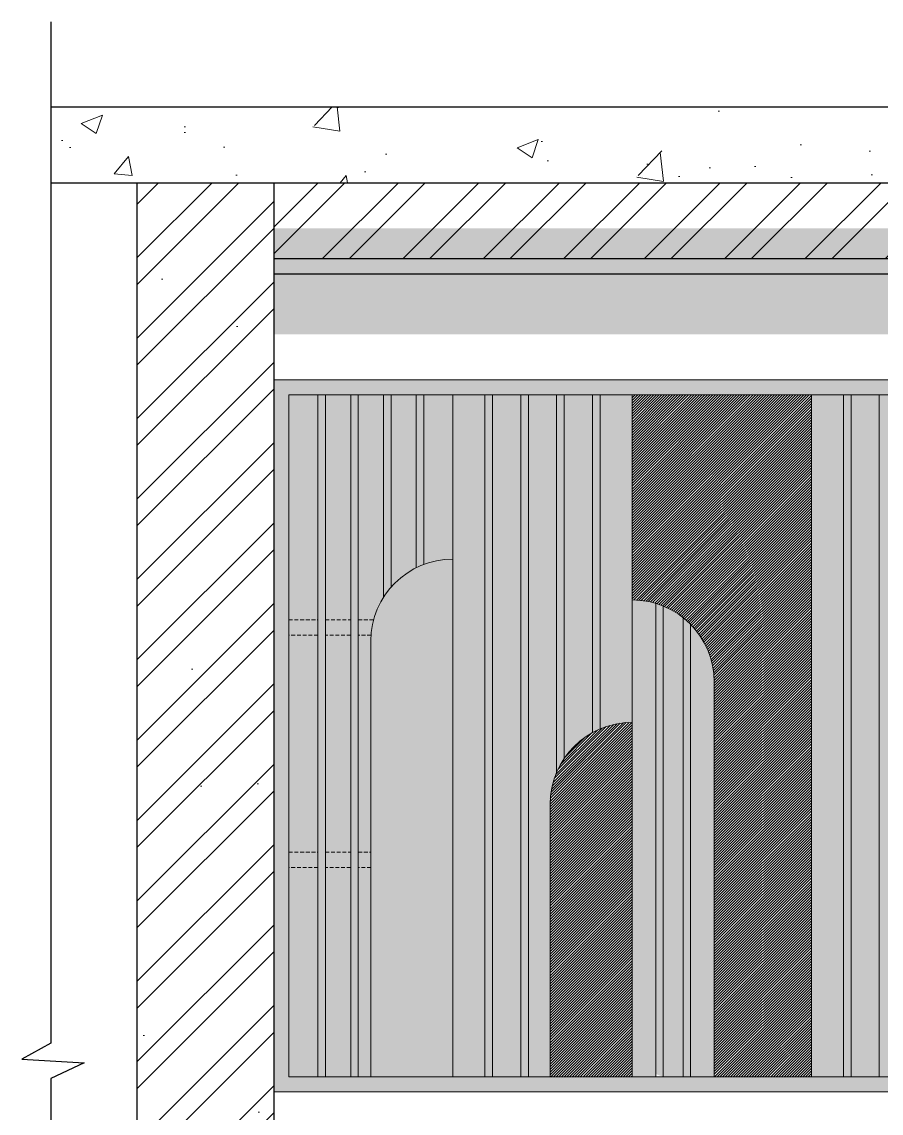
# Model space of a CAD drawing. Header units: millimetres. Extents: x 35877 to 3066687, y -650199 to -40525.
# Drawn here: x 149088 to 149144.7, y -179381.5 to -179309.5 of the extents above; entities that cross this region are included whole.
import ezdxf

# ---------------------------------------------------------------- set-up
doc = ezdxf.new("R2010")
doc.units = ezdxf.units.MM
doc.header["$MEASUREMENT"] = 0
doc.linetypes.add('DASHED2', pattern=[0.375, 0.25, -0.125])
doc.linetypes.add('DASHEDX2', pattern=[1.5, 1, -0.5])
doc.layers.add('AR HATCH-7', color=7, linetype='Continuous')
doc.layers.add('str coll', color=6, linetype='Continuous')
for name, color, linetype, lineweight in [('dim05', 1, 'Continuous', 13), ('el', 7, 'Continuous', 20), ('FURNITURE', 32, 'Continuous', 9), ('FURNITURE-1', 252, 'Continuous', 13), ('interior hatch', 253, 'Continuous', 5), ('SECTION ( SLAB PLine )', 104, 'Continuous', 30), ('XX~SLAB ( BEAM )~ ( DIM )', 7, 'Continuous', 9)]:
    doc.layers.add(name, color=color, linetype=linetype, lineweight=lineweight)

msp = doc.modelspace()

# ---------------------------------------------------------------- hatches: boundary and pattern name
at = {"layer": 'AR HATCH-7', "lineweight": 0, "true_color": 0x939598, "transparency": 33554610}
h = msp.add_hatch(dxfattribs=at)
h.set_pattern_fill('AR-SAND', color=252, scale=15, angle=45)
h.set_pattern_definition([(82.50000000000001, (1431.85987111053, 972.5971471860248), (-21.10519775864464, 19.76890683797415), [0, -22.79999999999995, 0, -25.49999999999995, 0, -24.37499999999995]), (52.49999999999999, (1431.85987111053, 972.5971471860248), (-11.1620626611313, 48.70469594555517), [0, -12.3, 0, -20.55, 0, -7.875]), (12.5, (1418.813750997638, 959.5510270731329), (32.97043909335446, 33.09048574728702), [0, -7.5, 0, -27, 0, -35.25]), (2.499999999999997, (1418.813750997638, 959.5510270731329), (22.57563245327427, 41.19394276267653), [0, -3.75, 0, -17.7, 0, -20.25])])
h.paths.add_polyline_path([(149104.6200214245, -179317.1306673705), (149095.6200214245, -179317.1306673705), (149095.6200214245, -179444.1306673705), (149104.6200214245, -179444.1306673705)])
at = {"layer": 'AR HATCH-7', "lineweight": 0, "true_color": 0x939598, "transparency": 33554687}
h = msp.add_hatch(dxfattribs=at)
h.set_pattern_fill('ANSI32', color=252, scale=10)
h.set_pattern_definition([(45, (1431.85987111053, 972.5971471860248), (-2.651650429449553, 2.651650429449553), []), (45, (1433.62763806053, 972.5971471860248), (-2.651650429449553, 2.651650429449553), [])])
h.paths.add_polyline_path([(149104.6200214245, -179320.1306673705), (149095.6200214245, -179320.1306673705), (149095.6200214245, -179444.1306673705), (149104.6200214245, -179444.1306673705)])
at = {"layer": 'AR HATCH-7', "lineweight": 0, "true_color": 0xd6a100, "transparency": 33554613}
h = msp.add_hatch(color=42, dxfattribs=at)
h.dxf.hatch_style = 1
h.paths.add_polyline_path([(149199.1639249594, -179364.6535586212), (149198.1639249595, -179364.6535586212), (149198.1639249595, -179379.1037243365), (149105.6200214245, -179379.1037243365), (149105.6200214245, -179334.1306673706), (149198.1639249594, -179334.1306673706), (149198.1639249595, -179364.6535586212), (149199.1639249594, -179364.6535586212), (149199.1639249594, -179333.1306673706), (149104.6200214245, -179333.1306673706), (149104.6200214245, -179380.1037243365), (149199.1639249594, -179380.1037243365)])
at = {"layer": 'AR HATCH-7', "lineweight": 0, "true_color": 0xede6db, "transparency": 33554613}
h = msp.add_hatch(color=254, dxfattribs=at)
h.dxf.hatch_style = 1
h.paths.add_polyline_path([(149144.5511804268, -179334.1306673706), (149142.6875828384, -179334.1306673706), (149142.6875828384, -179379.1037243365), (149144.5511804268, -179379.1037243365)])
edge = h.paths.add_edge_path()
edge.add_line((149146.9147780152, -179334.1306673706), (149145.0511804268, -179334.1306673706))
edge.add_line((149145.0511804268, -179334.1306673706), (149145.0511804268, -179379.1037243365))
edge.add_line((149145.0511804268, -179379.1037243365), (149146.482979221, -179379.1037243365))
edge.add_line((149146.482979221, -179379.1037243365), (149146.482979221, -179350.3601401713))
edge.add_arc((149151.8919731919, -179350.3601401713), 5.408993970922893, 156.9509797551421, 180, ccw=False)
edge.add_line((149146.9147780152, -179348.2424187661), (149146.9147780152, -179334.1306673706))
edge = h.paths.add_edge_path()
edge.add_line((149149.2783756035, -179334.1306673706), (149147.4147780152, -179334.1306673706))
edge.add_line((149147.4147780152, -179334.1306673706), (149147.4147780152, -179347.325022525))
edge.add_arc((149151.8919731919, -179350.3601401713), 5.408993970943638, 118.894266095403, 145.8664176696797, ccw=False)
edge.add_line((149149.2783756035, -179345.6244962421), (149149.2783756035, -179334.1306673706))
edge = h.paths.add_edge_path()
edge.add_line((149151.8919731919, -179334.1306673706), (149149.7783756035, -179334.1306673706))
edge.add_line((149149.7783756035, -179334.1306673706), (149149.7783756035, -179345.3811923897))
edge.add_arc((149151.8919731919, -179350.3601401713), 5.408993970921922, 89.99999999969168, 113.00155662633341, ccw=False)
edge.add_line((149151.8919731919, -179344.9511462004), (149151.8919731919, -179334.1306673706))
h.paths.add_polyline_path([(149154.0055707803, -179334.1306673706), (149151.8919731919, -179334.1306673706), (149151.8919731919, -179379.1037243365), (149154.0055707803, -179379.1037243365)])
h.paths.add_polyline_path([(149156.3691683687, -179334.1306673706), (149154.5055707803, -179334.1306673706), (149154.5055707803, -179379.1037243365), (149156.3691683687, -179379.1037243365)])
edge = h.paths.add_edge_path()
edge.add_line((149158.732765957, -179334.1306673706), (149156.8691683687, -179334.1306673706))
edge.add_line((149156.8691683687, -179334.1306673706), (149156.8691683687, -179379.1037243365))
edge.add_line((149156.8691683687, -179379.1037243365), (149158.3009671629, -179379.1037243365))
edge.add_line((149158.3009671629, -179379.1037243365), (149158.3009671629, -179361.1375119156))
edge.add_arc((149163.7099611338, -179361.1375119156), 5.408993970893789, 156.9509797566812, 180, ccw=False)
edge.add_line((149158.732765957, -179359.0197905106), (149158.732765957, -179334.1306673706))
edge = h.paths.add_edge_path()
edge.add_line((149161.0970659132, -179334.1306673706), (149159.2334683248, -179334.1306673706))
edge.add_line((149159.2334683248, -179334.1306673706), (149159.232765957, -179358.1023942695))
edge.add_arc((149163.7099611339, -179361.1375119156), 5.408993970910164, 118.89426609638971, 145.8664176713015, ccw=False)
edge.add_line((149161.0963635454, -179356.4018679865), (149161.0970659132, -179334.1306673706))
edge = h.paths.add_edge_path()
edge.add_line((149163.7099611338, -179334.1306673706), (149161.5963635454, -179334.1306673706))
edge.add_line((149161.5963635454, -179334.1306673706), (149161.5963635454, -179356.1585641341))
edge.add_arc((149163.7099611338, -179361.1375119156), 5.408993970917877, 90.00000000030832, 113.00155662702139, ccw=False)
edge.add_line((149163.7099611338, -179355.7285179447), (149163.7099611338, -179334.1306673706))
edge = h.paths.add_edge_path()
edge.add_line((149165.8235587222, -179334.1306673706), (149163.7099611338, -179334.1306673706))
edge.add_line((149163.7099611338, -179334.1306673706), (149163.7099611338, -179340.1616598062))
edge.add_arc((149163.7099611338, -179345.5706537771), 5.408993970922893, 66.99844337366659, 90.00000000030832, ccw=False)
edge.add_line((149165.8235587222, -179340.5917059955), (149165.8235587222, -179334.1306673706))
edge = h.paths.add_edge_path()
edge.add_line((149168.1871563106, -179334.1306673706), (149166.3235587222, -179334.1306673706))
edge.add_line((149166.3235587222, -179334.1306673706), (149166.3235587222, -179340.8350098479))
edge.add_arc((149163.7099611338, -179345.5706537771), 5.408993970951994, 34.13358233032028, 61.105733904597, ccw=False)
edge.add_line((149168.1871563106, -179342.5355361308), (149168.1871563106, -179334.1306673706))
edge = h.paths.add_edge_path()
edge.add_line((149170.5507538989, -179334.1306673706), (149168.6871563106, -179334.1306673706))
edge.add_line((149168.6871563106, -179334.1306673706), (149168.6871563106, -179343.4529323719))
edge.add_arc((149163.7099611338, -179345.5706537771), 5.408993970951477, 0, 23.04902024473722, ccw=False)
edge.add_line((149169.1189551047, -179345.5706537771), (149169.1189551047, -179379.1037243365))
edge.add_line((149169.1189551047, -179379.1037243365), (149170.5507538989, -179379.1037243365))
edge.add_line((149170.5507538989, -179379.1037243365), (149170.5507538989, -179334.1306673706))
h.paths.add_polyline_path([(149172.9143514873, -179334.1306673706), (149171.0507538989, -179334.1306673706), (149171.0507538989, -179379.1037243365), (149172.9143514873, -179379.1037243365)])
h.paths.add_polyline_path([(149175.5279490757, -179334.1306673706), (149173.4143514873, -179334.1306673706), (149173.4143514873, -179379.1037243365), (149175.5279490757, -179379.1037243365)])
edge = h.paths.add_edge_path()
edge.add_arc((149187.3459370175, -179361.1375119156), 5.408993970913615, 135.4702145652634, 180)
edge.add_line((149181.9369430466, -179361.1375119156), (149181.9369430466, -179379.1037243365))
edge.add_line((149181.9369430466, -179379.1037243365), (149183.4899410369, -179379.1037243365))
edge.add_line((149183.4899410369, -179379.1037243365), (149183.4899410369, -179357.3442928639))
edge = h.paths.add_edge_path()
edge.add_arc((149187.3459370175, -179361.1375119156), 5.408993970898957, 112.3059754669742, 128.3488097740666)
edge.add_line((149183.9899410369, -179356.895518663), (149183.9899410369, -179379.1037243365))
edge.add_line((149183.9899410369, -179379.1037243365), (149185.2929390272, -179379.1037243365))
edge.add_line((149185.2929390272, -179379.1037243365), (149185.2929390272, -179356.1332722103))
edge = h.paths.add_edge_path()
edge.add_arc((149187.3459370175, -179361.1375119156), 5.408993970922893, 89.99999999969172, 106.6852551051244)
edge.add_line((149185.7929390272, -179355.9562559849), (149185.7929390272, -179379.1037243365))
edge.add_line((149185.7929390272, -179379.1037243365), (149187.3459370175, -179379.1037243365))
edge.add_line((149187.3459370175, -179379.1037243365), (149187.3459370175, -179355.7285179447))
edge = h.paths.add_edge_path()
edge.add_line((149189.2595346059, -179334.1306673706), (149187.3459370175, -179334.1306673706))
edge.add_line((149187.3459370175, -179334.1306673706), (149187.3459370175, -179347.648093264))
edge.add_arc((149187.3459370175, -179353.0570872349), 5.408993970922893, 69.28126616531767, 89.99999999969168, ccw=False)
edge.add_line((149189.2595346059, -179347.997901525), (149189.2595346059, -179334.1306673706))
edge = h.paths.add_edge_path()
edge.add_line((149191.4231321943, -179334.1306673706), (149189.7595346059, -179334.1306673706))
edge.add_line((149189.7595346059, -179334.1306673706), (149189.7595346059, -179348.2164506592))
edge.add_arc((149187.3459370176, -179353.0570872349), 5.408993970902136, 41.081057586039776, 63.49862334534788, ccw=False)
edge.add_line((149191.4231321943, -179349.5026962508), (149191.4231321943, -179334.1306673706))
edge = h.paths.add_edge_path()
edge.add_line((149193.5867297827, -179334.1306673706), (149191.9231321943, -179334.1306673706))
edge.add_line((149191.9231321943, -179334.1306673706), (149191.9231321943, -179350.1749872902))
edge.add_arc((149187.3459370176, -179353.0570872349), 5.408993970891691, 0, 32.1971882418614, ccw=False)
edge.add_line((149192.7549309884, -179353.0570872349), (149192.7549309884, -179364.6535586212))
edge.add_line((149192.7549309884, -179364.6535586212), (149193.5867297827, -179364.6535586212))
edge.add_line((149193.5867297827, -179364.6535586212), (149193.5867297827, -179334.1306673706))
h.paths.add_polyline_path([(149195.750327371, -179334.1306673706), (149194.0867297827, -179334.1306673706), (149194.0867297827, -179364.6535586212), (149195.750327371, -179364.6535586212)])
h.paths.add_polyline_path([(149198.1639249594, -179340.7100669827), (149196.250327371, -179340.7100669827), (149196.250327371, -179364.6535586212), (149198.1639249595, -179364.6535586212)])
h.paths.add_polyline_path([(149198.1639249594, -179334.1306673706), (149196.250327371, -179334.1306673706), (149196.250327371, -179340.7100669827), (149198.1639249594, -179340.7100669827)])
h.paths.add_polyline_path([(149198.1639249595, -179364.6535586212), (149196.250327371, -179364.6535586212), (149196.250327371, -179379.1037243365), (149198.1639249595, -179379.1037243365)])
h.paths.add_polyline_path([(149195.750327371, -179364.6535586212), (149194.0867297827, -179364.6535586212), (149194.0867297827, -179379.1037243365), (149195.750327371, -179379.1037243365)])
h.paths.add_polyline_path([(149193.5867297827, -179364.6535586212), (149192.7549309884, -179364.6535586212), (149192.7549309884, -179379.1037243365), (149193.5867297827, -179379.1037243365)])
edge = h.paths.add_edge_path()
edge.add_arc((149128.2559973082, -179353.0570872349), 5.408993970893789, 3.082877632713648e-10, 44.52978543560856)
edge.add_line((149132.1119932888, -179349.2638681831), (149132.1119932888, -179379.1037243365))
edge.add_line((149132.1119932888, -179379.1037243365), (149133.6649912791, -179379.1037243365))
edge.add_line((149133.6649912791, -179379.1037243365), (149133.6649912791, -179353.0570872349))
edge = h.paths.add_edge_path()
edge.add_arc((149128.2559973082, -179353.0570872349), 5.408993970926227, 51.65119022612473, 67.6940245338303)
edge.add_line((149130.3089952985, -179348.0528475295), (149130.3089952985, -179379.1037243365))
edge.add_line((149130.3089952985, -179379.1037243365), (149131.6119932888, -179379.1037243365))
edge.add_line((149131.6119932888, -179379.1037243365), (149131.6119932888, -179348.8150939823))
edge = h.paths.add_edge_path()
edge.add_arc((149128.2559973082, -179353.0570872349), 5.408993970929765, 73.31474489458033, 89.99999999969172)
edge.add_line((149128.2559973082, -179347.648093264), (149128.2559973082, -179379.1037243365))
edge.add_line((149128.2559973082, -179379.1037243365), (149129.8089952985, -179379.1037243365))
edge.add_line((149129.8089952985, -179379.1037243365), (149129.8089952985, -179347.8758313042))
edge = h.paths.add_edge_path()
edge.add_line((149128.2559973082, -179334.1306673706), (149126.1423997198, -179334.1306673706))
edge.add_line((149126.1423997198, -179334.1306673706), (149126.1423997198, -179356.158564134))
edge.add_arc((149128.2559973082, -179361.1375119156), 5.408993970895133, 89.99999999969168, 113.00155662645389, ccw=False)
edge.add_line((149128.2559973082, -179355.7285179447), (149128.2559973082, -179334.1306673706))
edge = h.paths.add_edge_path()
edge.add_line((149125.6423997198, -179334.1306673706), (149123.7788021314, -179334.1306673706))
edge.add_line((149123.7788021314, -179334.1306673706), (149123.7788021314, -179358.1023942693))
edge.add_arc((149128.2559973082, -179361.1375119156), 5.408993970919548, 118.8942660955519, 145.8664176695067, ccw=False)
edge.add_line((149125.6423997198, -179356.4018679865), (149125.6423997198, -179334.1306673706))
edge = h.paths.add_edge_path()
edge.add_line((149123.2788021314, -179334.1306673706), (149121.4152045431, -179334.1306673706))
edge.add_line((149121.4152045431, -179334.1306673706), (149121.4152045431, -179379.1037243365))
edge.add_line((149121.4152045431, -179379.1037243365), (149122.8470033373, -179379.1037243365))
edge.add_line((149122.8470033373, -179379.1037243365), (149122.8470033373, -179361.1375119156))
edge.add_arc((149128.2559973082, -179361.1375119156), 5.408993970922893, 156.9509797544541, 180, ccw=False)
edge.add_line((149123.2788021314, -179359.0197905104), (149123.2788021314, -179334.1306673706))
h.paths.add_polyline_path([(149120.9152045431, -179334.1306673706), (149119.0516069547, -179334.1306673706), (149119.0516069547, -179379.1037243365), (149120.9152045431, -179379.1037243365)])
h.paths.add_polyline_path([(149118.5516069547, -179334.1306673706), (149116.4380093663, -179334.1306673706), (149116.4380093663, -179379.1037243365), (149118.5516069547, -179379.1037243365)])
edge = h.paths.add_edge_path()
edge.add_line((149116.4380093663, -179334.1306673706), (149114.524411778, -179334.1306673706))
edge.add_line((149114.524411778, -179334.1306673706), (149114.524411778, -179345.3009544614))
edge.add_arc((149116.4380093664, -179350.3601401713), 5.40899397092427, 90.00000000030832, 110.71873383468241, ccw=False)
edge.add_line((149116.4380093663, -179344.9511462004), (149116.4380093663, -179334.1306673706))
edge = h.paths.add_edge_path()
edge.add_line((149114.024411778, -179334.1306673706), (149112.3608141896, -179334.1306673706))
edge.add_line((149112.3608141896, -179334.1306673706), (149112.3608141896, -179346.8057491871))
edge.add_arc((149116.4380093664, -179350.3601401713), 5.40899397094026, 116.50137665479039, 138.9189424139304, ccw=False)
edge.add_line((149114.024411778, -179345.5195035955), (149114.024411778, -179334.1306673706))
edge = h.paths.add_edge_path()
edge.add_line((149111.8608141896, -179334.1306673706), (149110.1972166012, -179334.1306673706))
edge.add_line((149110.1972166012, -179334.1306673706), (149110.1972166012, -179348.9640006874))
edge.add_line((149110.1972166012, -179348.9640006874), (149111.212302685, -179348.9640006874))
edge.add_arc((149116.4380093663, -179350.3601401713), 5.408993970948339, 147.8028117570951, 165.0417905751434, ccw=False)
edge.add_line((149111.8608141896, -179347.4780402265), (149111.8608141896, -179334.1306673706))
h.paths.add_polyline_path([(149109.6972166012, -179334.1306673706), (149108.0336190128, -179334.1306673706), (149108.0336190128, -179348.9640006874), (149109.6972166012, -179348.9640006874)])
h.paths.add_polyline_path([(149107.5336190128, -179334.1306673706), (149105.6200214245, -179334.1306673706), (149105.6200214245, -179348.9640006874), (149107.5336190128, -179348.9640006874)])
h.paths.add_polyline_path([(149107.5336190128, -179349.9640006874), (149105.6200214245, -179349.9640006874), (149105.6200214245, -179364.2973340373), (149107.5336190128, -179364.2973340373)])
h.paths.add_polyline_path([(149109.6972166012, -179349.9640006874), (149108.0336190128, -179349.9640006874), (149108.0336190128, -179364.2973340373), (149109.6972166012, -179364.2973340373)])
edge = h.paths.add_edge_path()
edge.add_arc((149116.4380093663, -179350.3601401714), 5.408993970922893, 175.800058233414, 179.9999999990752, ccw=False)
edge.add_line((149111.0435409693, -179349.9640006874), (149110.1972166012, -179349.9640006874))
edge.add_line((149110.1972166012, -179349.9640006874), (149110.1972166012, -179364.2973340373))
edge.add_line((149110.1972166012, -179364.2973340373), (149111.0290153954, -179364.2973340373))
edge.add_line((149111.0290153954, -179364.2973340373), (149111.0290153954, -179350.3601401713))
edge = h.paths.add_edge_path()
edge.add_line((149111.212302685, -179348.9640006874), (149110.1972166012, -179348.9640006874))
edge.add_line((149110.1972166012, -179348.9640006874), (149110.1972166012, -179349.9640006874))
edge.add_line((149110.1972166012, -179349.9640006874), (149111.0435409693, -179349.9640006874))
edge.add_arc((149116.4380093663, -179350.3601401712), 5.408993970882458, 165.041790576553, 175.8000582352362, ccw=False)
h.paths.add_polyline_path([(149109.6972166012, -179348.9640006874), (149108.0336190128, -179348.9640006874), (149108.0336190128, -179349.9640006874), (149109.6972166012, -179349.9640006874)])
h.paths.add_polyline_path([(149107.5336190128, -179348.9640006874), (149105.6200214245, -179348.9640006874), (149105.6200214245, -179349.9640006874), (149107.5336190128, -179349.9640006874)])
h.paths.add_polyline_path([(149111.0290153954, -179365.2973340373), (149110.1972166012, -179365.2973340373), (149110.1972166012, -179379.1037243365), (149111.0290153954, -179379.1037243365)])
h.paths.add_polyline_path([(149109.6972166012, -179365.2973340373), (149108.0336190128, -179365.2973340373), (149108.0336190128, -179379.1037243365), (149109.6972166012, -179379.1037243365)])
h.paths.add_polyline_path([(149107.5336190128, -179365.2973340373), (149105.6200214245, -179365.2973340373), (149105.6200214245, -179379.1037243365), (149107.5336190128, -179379.1037243365)])
h.paths.add_polyline_path([(149107.5336190128, -179364.2973340373), (149105.6200214245, -179364.2973340373), (149105.6200214245, -179365.2973340373), (149107.5336190128, -179365.2973340373)])
h.paths.add_polyline_path([(149109.6972166012, -179364.2973340373), (149108.0336190128, -179364.2973340373), (149108.0336190128, -179365.2973340373), (149109.6972166012, -179365.2973340373)])
h.paths.add_polyline_path([(149111.0290153954, -179364.2973340373), (149110.1972166012, -179364.2973340373), (149110.1972166012, -179365.2973340373), (149111.0290153954, -179365.2973340373)])
at = {"layer": 'AR HATCH-7', "lineweight": 0, "true_color": 0xd6a100, "transparency": 33554613}
h = msp.add_hatch(color=42, dxfattribs=at)
h.dxf.hatch_style = 1
h.paths.add_polyline_path([(149108.0336190128, -179334.1306673706), (149107.5336190128, -179334.1306673706), (149107.5336190128, -179379.1037243365), (149108.0336190128, -179379.1037243365)])
h.paths.add_polyline_path([(149110.1972166012, -179334.1306673706), (149109.6972166012, -179334.1306673706), (149109.6972166012, -179379.1037243365), (149110.1972166012, -179379.1037243365)])
edge = h.paths.add_edge_path()
edge.add_line((149112.3608141896, -179334.1306673706), (149111.8608141896, -179334.1306673706))
edge.add_line((149111.8608141896, -179334.1306673706), (149111.8608141896, -179347.4780402265))
edge.add_arc((149116.4380093663, -179350.3601401713), 5.408993970898078, 138.9189424135252, 147.8028117574526, ccw=False)
edge.add_line((149112.3608141896, -179346.8057491871), (149112.3608141896, -179334.1306673706))
edge = h.paths.add_edge_path()
edge.add_line((149114.524411778, -179334.1306673706), (149114.024411778, -179334.1306673706))
edge.add_line((149114.024411778, -179334.1306673706), (149114.024411778, -179345.5195035955))
edge.add_arc((149116.4380093662, -179350.3601401713), 5.408993970863249, 110.71873383295221, 116.50137665313511, ccw=False)
edge.add_line((149114.524411778, -179345.3009544614), (149114.524411778, -179334.1306673706))
h.paths.add_polyline_path([(149119.0516069547, -179334.1306673706), (149118.5516069547, -179334.1306673706), (149118.5516069547, -179379.1037243365), (149119.0516069547, -179379.1037243365)])
h.paths.add_polyline_path([(149121.4152045431, -179334.1306673706), (149120.9152045431, -179334.1306673706), (149120.9152045431, -179379.1037243365), (149121.4152045431, -179379.1037243365)])
edge = h.paths.add_edge_path()
edge.add_line((149123.7788021314, -179334.1306673706), (149123.2788021314, -179334.1306673706))
edge.add_line((149123.2788021314, -179334.1306673706), (149123.2788021314, -179359.0197905104))
edge.add_arc((149128.2559973082, -179361.1375119156), 5.408993970920705, 145.8664176695067, 156.9509797544541, ccw=False)
edge.add_line((149123.7788021314, -179358.1023942693), (149123.7788021314, -179334.1306673706))
edge = h.paths.add_edge_path()
edge.add_line((149126.1423997198, -179334.1306673706), (149125.6423997198, -179334.1306673706))
edge.add_line((149125.6423997198, -179334.1306673706), (149125.6423997198, -179356.4018679865))
edge.add_arc((149128.2559973082, -179361.1375119156), 5.408993970954638, 113.0015566271847, 118.89426609609171, ccw=False)
edge.add_line((149126.1423997198, -179356.158564134), (149126.1423997198, -179334.1306673706))
edge = h.paths.add_edge_path()
edge.add_arc((149128.2559973141, -179353.0570872181), 5.408993953093304, 67.69402452329261, 73.31474490327834)
edge.add_line((149129.8089952985, -179347.8758313042), (149129.8089952985, -179378.9231098735))
edge.add_line((149129.8089952985, -179378.9231098735), (149130.3089952985, -179379.1037243365))
edge.add_line((149130.3089952985, -179379.1037243365), (149130.3089952985, -179348.0528475295))
h.paths.add_polyline_path([(149142.6875828384, -179334.1306673706), (149142.1875828384, -179334.1306673706), (149142.1875828384, -179379.1037243365), (149142.6875828384, -179379.1037243365)])
h.paths.add_polyline_path([(149145.0511804268, -179334.1306673706), (149144.8011804268, -179334.1306673706), (149144.5511804268, -179334.1306673706), (149144.5511804268, -179379.1037243365), (149145.0511804268, -179379.1037243365)])
edge = h.paths.add_edge_path()
edge.add_line((149147.4147780152, -179334.1306673706), (149146.9147780152, -179334.1306673706))
edge.add_line((149146.9147780152, -179334.1306673706), (149146.9147780152, -179348.2424187661))
edge.add_arc((149151.891973192, -179350.3601401713), 5.408993970951477, 145.8664176701078, 156.9509797552628, ccw=False)
edge.add_line((149147.4147780152, -179347.325022525), (149147.4147780152, -179334.1306673706))
edge = h.paths.add_edge_path()
edge.add_line((149149.7783756035, -179334.1306673706), (149149.2783756035, -179334.1306673706))
edge.add_line((149149.2783756035, -179334.1306673706), (149149.2783756035, -179345.6244962421))
edge.add_arc((149151.891973192, -179350.3601401712), 5.408993970903677, 113.00155662742571, 118.89426609638971, ccw=False)
edge.add_line((149149.7783756035, -179345.3811923897), (149149.7783756035, -179334.1306673706))
at = {"layer": 'AR HATCH-7', "lineweight": 0, "true_color": 0xede6db, "transparency": 33554613}
h = msp.add_hatch(color=254, dxfattribs=at)
h.dxf.hatch_style = 1
h.paths.add_polyline_path([(149142.1875828384, -179334.1306673706), (149140.0739852501, -179334.1306673706), (149140.0739852501, -179379.1037243365), (149142.1875828384, -179379.1037243365)])
at = {"layer": 'AR HATCH-7', "lineweight": 0, "true_color": 0xd6a100, "transparency": 33554613}
h = msp.add_hatch(color=42, dxfattribs=at)
h.dxf.hatch_style = 1
h.paths.add_polyline_path([(149132.1119932888, -179349.2638681831, 0.03108299474618376), (149131.6119932888, -179348.8150939823), (149131.6119932888, -179379.1037243365), (149132.1119932888, -179379.1037243365)])
at = {"layer": 'dim05', "lineweight": 0, "true_color": 0xadddf7, "transparency": 33554526}
h = msp.add_hatch(dxfattribs=at)
h.set_pattern_fill('ANSI31', color=141)
h.set_pattern_definition([(45, (1719.490429953206, -388.3824332954246), (-0.08838834764831845, 0.08838834764831845), [])])
h.paths.add_polyline_path([(149140.0739852501, -179334.1306673706), (149128.2559973082, -179334.1306673706), (149128.2559973082, -179347.648093264, -0.4142135623730951), (149133.6649912791, -179353.0570872349), (149133.6649912791, -179379.1037243365), (149140.0739852501, -179379.1037243365)])
h.paths.add_polyline_path([(149128.2559973082, -179355.7285179447, 0.4142135623730951), (149122.8470033373, -179361.1375119156), (149122.8470033373, -179379.1037243365), (149128.2559973082, -179379.1037243365)])
h.paths.add_polyline_path([(149187.3459370175, -179334.1306673706), (149175.5279490757, -179334.1306673706), (149175.5279490757, -179379.1037243365), (149181.9369430466, -179379.1037243365), (149181.9369430466, -179361.1375119156, -0.414213562373095), (149187.3459370175, -179355.7285179447)])
at = {"layer": 'FURNITURE', "lineweight": 0, "true_color": 0xf1e8df, "transparency": 33554505}
h = msp.add_hatch(color=254, dxfattribs=at)
h.dxf.hatch_style = 1
h.paths.add_polyline_path([(149199.1639249594, -179323.1306673706), (149104.6200214245, -179323.1306673705), (149104.6200214245, -179330.1306673705), (149199.1639249594, -179330.1306673705)])
at = {"layer": 'FURNITURE-1', "lineweight": 0, "true_color": 0xc7c8ca, "transparency": 33554687}
h = msp.add_hatch(dxfattribs=at)
h.set_pattern_fill('AR-CONC', color=9, scale=2)
h.set_pattern_definition([(49.99999999999999, (1431.85987111053, 969.5971471860248), (14.34520365201507, -1.255042699651902), [1.5, -16.5]), (355, (1431.85987111053, 969.5971471860248), (-2.77502667226, 15.04384267400024), [1.2, -13.2]), (100.45144446, (1433.05530473053, 969.4925603060249), (11.57017693454224, 13.78879981937259), [1.274803839999997, -14.02284223999997]), (46.18420000000001, (1431.85987111053, 973.5971471860248), (21.34482661343145, -3.310385615861531), [2.25, -24.75]), (96.63563549, (1433.63860601053, 973.3212810460248), (18.69323891348457, 19.48237201549101), [1.91220684, -21.0342752]), (351.1841639899999, (1431.85987111053, 973.5971471860248), (18.69323890109546, 19.4823720053998), [1.8, -19.80000002]), (21, (1433.85987111053, 972.5971471860248), (11.93814104236923, -8.052377813306776), [1.5, -16.5]), (326.0000000000001, (1433.85987111053, 972.5971471860248), (4.866306638431634, 14.50300090093706), [1.2, -13.2]), (71.45144474, (1434.85471619053, 971.9261157060248), (16.80444753459942, 6.450623056127077), [1.2748038, -14.02284224]), (37.50000000000001, (1431.85987111053, 969.5971471860248), (0.2431971063458134, 6.65787707662623), [0, -13.04, 0, -13.4, 0, -13.25]), (7.499999999999999, (1431.85987111053, 969.5971471860248), (5.261390748842972, 7.888234237647205), [0, -7.64, 0, -12.74, 0, -5.05]), (327.5, (1427.39987111053, 969.5971471860248), (10.67644872344818, -0.4510974346875951), [0, -5, 0, -15.6, 0, -20.7]), (317.5, (1425.39987111053, 969.5971471860248), (11.66372338684772, 2.002099646646355), [0, -6.5, 0, -10.36, 0, -14.7])])
h.paths.add_polyline_path([(149403.3626419406, -179315.1306673705), (149089.9365929347, -179315.1306673705), (149089.9365929347, -179320.1306673705), (149403.3626419406, -179320.1306673705)])
at = {"layer": 'FURNITURE-1', "lineweight": 0, "transparency": 33554572}
h = msp.add_hatch(dxfattribs=at)
h.set_pattern_fill('ANSI32', color=6, scale=10)
h.set_pattern_definition([(45, (952.7844069548883, 1382.794067310693), (-2.651650429449553, 2.651650429449553), []), (45, (954.5521739048881, 1382.794067310693), (-2.651650429449553, 2.651650429449553), [])])
h.paths.add_polyline_path([(149199.1639249594, -179320.1306673705), (149104.6200214245, -179320.1306673705), (149104.6200214245, -179325.1306673705), (149199.1639249594, -179325.1306673706)])
at = {"layer": 'interior hatch', "lineweight": 30, "true_color": 0xd9b996, "transparency": 33554687}
h = msp.add_hatch(color=31, dxfattribs=at)
h.dxf.hatch_style = 1
h.paths.add_polyline_path([(149151.8919731919, -179344.9511462004, 0.4142135623730951), (149146.482979221, -179350.3601401713), (149146.482979221, -179379.1037243365), (149151.8919731919, -179379.1037243365)])
h.paths.add_polyline_path([(149169.1189551047, -179345.5706537771, 0.4142135623732836), (149163.7099611338, -179340.1616598062), (149163.7099611338, -179379.1037243365), (149169.1189551047, -179379.1037243365)])
h.paths.add_polyline_path([(149192.7549309884, -179353.0570872349, 0.4142135623730958), (149187.3459370175, -179347.648093264), (149187.3459370175, -179379.1037243365), (149192.7549309884, -179379.1037243365)])
h.paths.add_polyline_path([(149116.4380093663, -179344.9511462004, 0.4142135623730951), (149111.0290153954, -179350.3601401713), (149111.0290153954, -179379.1037243365), (149116.4380093663, -179379.1037243365)])

# ---------------------------------------------------------------- linework, layer by layer
at = {"layer": 'el', "color": 251, "linetype": 'DASHEDX2', "true_color": 0x636466, "transparency": 33554687}
for q in [(149393.120021425, -179333.1306673706), (149199.1639249594, -179333.1306673706)]:
    msp.add_line((149104.6200214245, -179333.1306673706), q, dxfattribs=at)
at = {"layer": 'FURNITURE', "lineweight": 0, "transparency": 33554687}
for p, q in [((149107.5336190128, -179334.1306673706), (149107.5336190128, -179379.1037243365)), ((149108.0336190128, -179334.1306673706), (149108.0336190128, -179379.1037243365)), ((149109.6972166012, -179334.1306673706), (149109.6972166012, -179379.1037243365)), ((149110.1972166012, -179334.1306673706), (149110.1972166012, -179379.1037243365)), ((149111.8608141896, -179334.1306673706), (149111.8608141896, -179347.4780402265)), ((149112.3608141896, -179334.1306673706), (149112.3608141896, -179346.8057491871)), ((149114.024411778, -179334.1306673706), (149114.024411778, -179345.5195035955)), ((149114.524411778, -179334.1306673706), (149114.524411778, -179345.3009544614)), ((149118.5516069547, -179334.1306673706), (149118.5516069547, -179379.1037243365)), ((149119.0516069547, -179334.1306673706), (149119.0516069547, -179379.1037243365)), ((149120.9152045431, -179334.1306673706), (149120.9152045431, -179379.1037243365)), ((149121.4152045431, -179334.1306673706), (149121.4152045431, -179379.1037243365)), ((149123.2788021314, -179334.1306673706), (149123.2788021314, -179359.0197905104)), ((149123.7788021314, -179334.1306673706), (149123.7788021314, -179358.1023942693)), ((149125.6423997198, -179334.1306673706), (149125.6423997198, -179356.4018679865)), ((149126.1423997198, -179334.1306673706), (149126.1423997198, -179356.1585641341)), ((149142.6875828384, -179334.1306673706), (149142.1875828384, -179334.1306673706)), ((149142.1875828384, -179334.1306673706), (149142.1875828384, -179379.1037243365)), ((149142.6875828384, -179334.1306673706), (149142.6875828384, -179379.1037243365)), ((149144.5511804268, -179334.1306673706), (149144.5511804268, -179379.1037243365)), ((149129.8089952985, -179347.8758313042), (149129.8089952985, -179379.1037243365)), ((149130.3089952985, -179348.0528475295), (149130.3089952985, -179379.1037243365)), ((149131.6119932888, -179348.8150939823), (149131.6119932888, -179379.1037243365)), ((149132.1119932888, -179349.2638681831), (149132.1119932888, -179379.1037243365))]:
    msp.add_line(p, q, dxfattribs=at)
at = {"layer": 'FURNITURE', "color": 252, "lineweight": 25, "true_color": 0x939598, "transparency": 33554687}
msp.add_lwpolyline([(149089.9365929347, -179309.5149810785), (149089.9365929347, -179376.8807095695), (149088.014328212, -179377.9362931597), (149092.1311561254, -179378.1862931597), (149089.9365929347, -179379.2097342163), (149089.9365929347, -179449.6076052409)], dxfattribs=at)
at = {"layer": 'FURNITURE', "color": 251, "linetype": 'DASHED2', "lineweight": 0, "true_color": 0x636466, "transparency": 33554687}
for points in [[(149107.5336190128, -179349.9640006874), (149105.6200214245, -179349.9640006874), (149105.6200214245, -179348.9640006874), (149107.5336190128, -179348.9640006874)], [(149108.0336190128, -179348.9640006874), (149109.6972166012, -179348.9640006874)], [(149110.1972166012, -179348.9640006874), (149111.212302685, -179348.9640006874)], [(149109.6972166012, -179349.9640006874), (149108.0336190128, -179349.9640006874)], [(149111.0435409693, -179349.9640006874), (149110.1972166012, -179349.9640006874)], [(149107.5336190128, -179365.2973340373), (149105.6200214245, -179365.2973340373), (149105.6200214245, -179364.2973340373), (149107.5336190128, -179364.2973340373)], [(149108.0336190128, -179364.2973340373), (149109.6972166012, -179364.2973340373)], [(149110.1972166012, -179364.2973340373), (149111.0290153954, -179364.2973340373), (149111.0290153954, -179365.2973340373), (149110.1972166012, -179365.2973340373)], [(149109.6972166012, -179365.2973340373), (149108.0336190128, -179365.2973340373)]]:
    msp.add_lwpolyline(points, dxfattribs=at)
at = {"layer": 'SECTION ( SLAB PLine )', "color": 1, "transparency": 33554687}
for p, q in [((149089.9365929347, -179315.1306673705), (149403.4198212537, -179315.1306673708)), ((149089.9365929347, -179320.1306673705), (149204.2793897612, -179320.1306673705))]:
    msp.add_line(p, q, dxfattribs=at)
at = {"layer": 'str coll', "lineweight": 30, "transparency": 33554687}
for p, q in [((149104.6200214245, -179325.1306673705), (149199.1639249594, -179325.1306673706)), ((149104.6200214245, -179326.1306673705), (149241.6671537583, -179326.1306673707))]:
    msp.add_line(p, q, dxfattribs=at)
at = {"layer": 'XX~SLAB ( BEAM )~ ( DIM )', "lineweight": 0, "transparency": 33554687}
for p, q in [((149116.4380093663, -179334.1306673706), (149116.4380093663, -179379.1037243365)), ((149128.2559973082, -179334.1306673706), (149128.2559973082, -179379.1037243365)), ((149140.0739852501, -179334.1306673706), (149140.0739852501, -179379.1037243365)), ((149111.0290153954, -179350.3601401713), (149111.0290153954, -179379.1037243365)), ((149133.6649912791, -179353.0570872349), (149133.6649912791, -179379.1037243365)), ((149122.8470033373, -179361.1375119156), (149122.8470033373, -179379.1037243365))]:
    msp.add_line(p, q, dxfattribs=at)
at = {"layer": 'XX~SLAB ( BEAM )~ ( DIM )', "lineweight": 30, "transparency": 33554687}
msp.add_lwpolyline([(149095.6200214245, -179320.1306673705), (149104.6200214245, -179320.1306673705), (149104.6200214245, -179444.1306673705), (149095.6200214245, -179444.1306673705)], close=True, dxfattribs=at)
at = {"layer": 'XX~SLAB ( BEAM )~ ( DIM )', "lineweight": 0, "transparency": 33554687}
for points in [[(149104.6200214245, -179333.1306673706), (149199.1639249594, -179333.1306673706), (149199.1639249595, -179380.1037243365), (149104.6200214245, -179380.1037243365)], [(149105.6200214245, -179334.1306673706), (149198.1639249594, -179334.1306673706), (149198.1639249595, -179379.1037243365), (149105.6200214245, -179379.1037243365)]]:
    msp.add_lwpolyline(points, close=True, dxfattribs=at)
for centre, start, end in [((149116.4380093663, -179350.3601401713), 90, 180), ((149128.2559973082, -179353.0570872349), 0, 90), ((149128.2559973082, -179361.1375119156), 90, 180)]:
    msp.add_arc(centre, 5.408993970922893, start, end, dxfattribs=at)

doc.saveas('drawing.dxf')
